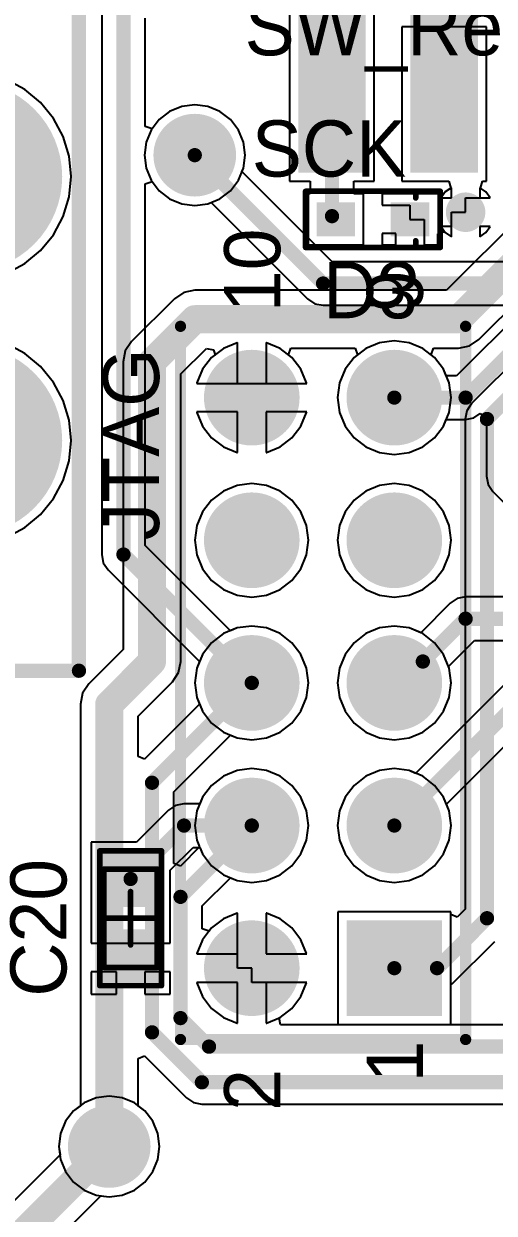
# Model space of a CAD drawing. Header units: millimetres. Extents: x 119.5 to 187.2, y 82 to 144.9.
# Drawn here: x 135.76 to 144.15, y 109.81 to 130.99 of the extents above; entities that cross this region are included whole.
import ezdxf

# ---------------------------------------------------------------- set-up
doc = ezdxf.new("R2010")
doc.units = ezdxf.units.MM
for name, color, linetype in [('BottomLayer', 5, 'Continuous'), ('BottomOverlay', 54, 'Continuous'), ('BottomPaste', 16, 'Continuous'), ('BottomSolder', 6, 'Continuous'), ('Mechanical13', 56, 'Continuous'), ('Mechanical15', 56, 'Continuous'), ('MultiLayer', 9, 'Continuous'), ('PadHoleLayer', 156, 'Continuous'), ('TopLayer', 1, 'Continuous'), ('TopOverlay', 2, 'Continuous'), ('TopPaste', 8, 'Continuous'), ('TopSolder', 216, 'Continuous'), ('ViaHoleLayer', 16, 'Continuous')]:
    doc.layers.add(name, color=color, linetype=linetype)

msp = doc.modelspace()

# ---------------------------------------------------------------- linework, layer by layer
at = {"layer": 'BottomLayer'}
for p, q in [((140.502, 134.195), (140.502, 128.187)), ((142.01, 128.187), (142.01, 134.095)), ((144.01, 130.937), (142.502, 130.937)), ((142.502, 130.937), (142.502, 128.187)), ((144.01, 128.187), (144.01, 130.937)), ((149.204, 130.45), (143.476, 124.721)), ((135.782, 129.819), (135.46, 129.991)), ((136.064, 129.587), (135.782, 129.819)), ((136.296, 129.305), (136.064, 129.587)), ((138.363, 129.428), (138.177, 129.285)), ((138.579, 129.517), (138.363, 129.428)), ((138.811, 129.548), (138.579, 129.517)), ((139.043, 129.517), (138.811, 129.548)), ((139.259, 129.428), (139.043, 129.517)), ((139.445, 129.285), (139.259, 129.428)), ((136.468, 128.983), (136.296, 129.305)), ((138.177, 129.285), (138.034, 129.099)), ((139.588, 129.099), (139.445, 129.285)), ((138.034, 129.099), (137.945, 128.883)), ((139.677, 128.883), (139.588, 129.099)), ((136.574, 128.633), (136.468, 128.983)), ((137.945, 128.883), (137.914, 128.651)), ((139.708, 128.651), (139.677, 128.883)), ((136.61, 128.27), (136.574, 128.633)), ((137.914, 128.651), (137.945, 128.419)), ((139.677, 128.419), (139.708, 128.651)), ((137.945, 128.419), (138.034, 128.203)), ((139.588, 128.203), (139.677, 128.419)), ((136.574, 127.907), (136.61, 128.27)), ((138.034, 128.203), (138.177, 128.017)), ((139.445, 128.017), (139.588, 128.203)), ((140.502, 128.187), (140.868, 128.187)), ((140.868, 128.187), (140.868, 127.962)), ((141.644, 127.962), (141.644, 128.187)), ((141.644, 128.187), (142.01, 128.187)), ((142.502, 128.187), (143.337, 128.187)), ((143.337, 128.187), (143.374, 128.065)), ((143.9, 128.065), (143.937, 128.187)), ((143.937, 128.187), (144.01, 128.187)), ((138.177, 128.017), (138.363, 127.874)), ((139.259, 127.874), (139.445, 128.017)), ((140.868, 127.962), (140.832, 127.962)), ((140.832, 127.962), (140.832, 127.054)), ((141.82, 127.962), (141.644, 127.962)), ((141.82, 127.054), (141.82, 127.962)), ((143.14, 127.962), (142.152, 127.962)), ((142.152, 127.962), (142.152, 127.762)), ((143.249, 127.962), (143.14, 127.962)), ((143.14, 127.962), (143.14, 127.962)), ((143.274, 127.998), (143.249, 127.962)), ((143.374, 128.065), (143.274, 127.998)), ((144, 127.998), (143.9, 128.065)), ((144.073, 127.889), (144, 127.998)), ((136.468, 127.557), (136.574, 127.907)), ((138.363, 127.874), (138.579, 127.785)), ((138.579, 127.785), (138.811, 127.754)), ((138.811, 127.754), (139.043, 127.785)), ((139.043, 127.785), (139.259, 127.874)), ((142.152, 127.762), (142.646, 127.762)), ((142.646, 127.762), (142.646, 127.508)), ((143.637, 127.635), (143.637, 127.889)), ((143.637, 127.889), (144.073, 127.889)), ((136.296, 127.235), (136.468, 127.557)), ((144.742, 127.689), (143.297, 126.244)), ((143.383, 127.199), (143.383, 127.635)), ((143.383, 127.635), (143.637, 127.635)), ((142.646, 127.508), (142.9, 127.508)), ((142.9, 127.508), (142.9, 127.054)), ((144.073, 127.381), (143.891, 127.381)), ((143.891, 127.381), (143.891, 127.199)), ((144, 127.272), (144.073, 127.381)), ((136.064, 126.953), (136.296, 127.235)), ((142.392, 127.254), (142.152, 127.254)), ((142.152, 127.254), (142.152, 127.054)), ((142.392, 127.054), (142.392, 127.254)), ((143.14, 127.253), (143.262, 127.29)), ((143.14, 127.054), (143.14, 127.253)), ((143.262, 127.29), (143.274, 127.272)), ((143.274, 127.272), (143.383, 127.199)), ((143.873, 125.367), (145.619, 127.113)), ((143.891, 127.199), (144, 127.272)), ((135.782, 126.721), (136.064, 126.953)), ((140.832, 127.054), (141.82, 127.054)), ((142.152, 127.054), (142.392, 127.054)), ((142.9, 127.054), (143.14, 127.054)), ((135.46, 126.549), (135.782, 126.721)), ((138.811, 126.244), (138.614, 126.205)), ((143.297, 126.244), (138.811, 126.244)), ((138.448, 126.093), (137.686, 125.331)), ((138.614, 126.205), (138.448, 126.093)), ((135.782, 125.119), (135.46, 125.291)), ((137.686, 125.331), (137.574, 125.165)), ((138.563, 124.755), (139.019, 125.211)), ((139.019, 125.211), (139.143, 125.182)), ((139.143, 125.182), (139.172, 125.096)), ((140.482, 125.096), (140.523, 125.216)), ((140.523, 125.216), (141.671, 125.216)), ((141.671, 125.216), (141.712, 125.096)), ((143.022, 125.096), (143.063, 125.216)), ((143.063, 125.216), (143.51, 125.216)), ((143.51, 125.216), (143.707, 125.255)), ((143.707, 125.255), (143.873, 125.367)), ((136.064, 124.887), (135.782, 125.119)), ((137.574, 125.165), (137.535, 124.968)), ((137.535, 124.968), (137.535, 119.847)), ((139.111, 125.049), (138.95, 124.839)), ((139.172, 125.096), (139.111, 125.049)), ((140.543, 125.049), (140.482, 125.096)), ((140.704, 124.839), (140.543, 125.049)), ((141.651, 125.049), (141.49, 124.839)), ((141.712, 125.096), (141.651, 125.049)), ((143.083, 125.049), (143.022, 125.096)), ((143.244, 124.839), (143.083, 125.049)), ((136.296, 124.605), (136.064, 124.887)), ((138.95, 124.839), (138.849, 124.595)), ((140.805, 124.595), (140.704, 124.839)), ((141.49, 124.839), (141.389, 124.595)), ((143.293, 124.721), (143.244, 124.839)), ((136.468, 124.283), (136.296, 124.605)), ((138.563, 119.634), (138.563, 124.755)), ((138.849, 124.595), (138.848, 124.587)), ((138.848, 124.587), (140.806, 124.587)), ((140.806, 124.587), (140.805, 124.595)), ((141.389, 124.595), (141.354, 124.333)), ((143.476, 124.721), (143.293, 124.721)), ((141.354, 124.333), (141.389, 124.071)), ((136.574, 123.933), (136.468, 124.283)), ((136.61, 123.57), (136.574, 123.933)), ((139.573, 124.079), (138.848, 124.079)), ((138.848, 124.079), (138.849, 124.071)), ((138.849, 124.071), (138.95, 123.827)), ((139.573, 123.354), (139.573, 124.079)), ((140.806, 124.079), (140.081, 124.079)), ((140.081, 124.079), (140.081, 123.354)), ((140.704, 123.827), (140.805, 124.071)), ((140.805, 124.071), (140.806, 124.079)), ((141.389, 124.071), (141.49, 123.827)), ((143.244, 123.827), (143.293, 123.945)), ((143.293, 123.945), (143.637, 123.945)), ((143.637, 123.945), (143.786, 123.974)), ((143.786, 123.974), (143.899, 124.05)), ((143.899, 124.05), (144.011, 123.99)), ((144.011, 123.99), (144.011, 122.936)), ((138.95, 123.827), (139.111, 123.617)), ((140.543, 123.617), (140.704, 123.827)), ((141.49, 123.827), (141.651, 123.617)), ((143.083, 123.617), (143.244, 123.827)), ((136.574, 123.207), (136.61, 123.57)), ((139.111, 123.617), (139.321, 123.456)), ((140.333, 123.456), (140.543, 123.617)), ((141.651, 123.617), (141.861, 123.456)), ((142.873, 123.456), (143.083, 123.617)), ((139.321, 123.456), (139.565, 123.355)), ((139.565, 123.355), (139.573, 123.354)), ((140.081, 123.354), (140.089, 123.355)), ((140.089, 123.355), (140.333, 123.456)), ((141.861, 123.456), (142.105, 123.355)), ((142.105, 123.355), (142.367, 123.32)), ((142.367, 123.32), (142.629, 123.355)), ((142.629, 123.355), (142.873, 123.456)), ((136.468, 122.857), (136.574, 123.207)), ((136.296, 122.535), (136.468, 122.857)), ((144.011, 122.936), (144.04, 122.787)), ((139.321, 122.67), (139.111, 122.509)), ((139.565, 122.771), (139.321, 122.67)), ((139.827, 122.806), (139.565, 122.771)), ((140.089, 122.771), (139.827, 122.806)), ((140.333, 122.67), (140.089, 122.771)), ((140.543, 122.509), (140.333, 122.67)), ((141.861, 122.67), (141.651, 122.509)), ((142.105, 122.771), (141.861, 122.67)), ((142.367, 122.806), (142.105, 122.771)), ((142.629, 122.771), (142.367, 122.806)), ((142.873, 122.67), (142.629, 122.771)), ((143.083, 122.509), (142.873, 122.67)), ((144.04, 122.787), (144.124, 122.661)), ((144.124, 122.661), (145.153, 121.632)), ((136.064, 122.253), (136.296, 122.535)), ((139.111, 122.509), (138.95, 122.299)), ((140.704, 122.299), (140.543, 122.509)), ((141.651, 122.509), (141.49, 122.299)), ((143.244, 122.299), (143.083, 122.509)), ((135.782, 122.021), (136.064, 122.253)), ((138.95, 122.299), (138.849, 122.055)), ((140.805, 122.055), (140.704, 122.299)), ((141.49, 122.299), (141.389, 122.055)), ((143.345, 122.055), (143.244, 122.299)), ((135.46, 121.849), (135.782, 122.021)), ((138.849, 122.055), (138.814, 121.793)), ((140.84, 121.793), (140.805, 122.055)), ((141.389, 122.055), (141.354, 121.793)), ((143.38, 121.793), (143.345, 122.055)), ((138.814, 121.793), (138.849, 121.531)), ((140.805, 121.531), (140.84, 121.793)), ((141.354, 121.793), (141.389, 121.531)), ((143.345, 121.531), (143.38, 121.793)), ((138.849, 121.531), (138.95, 121.287)), ((140.704, 121.287), (140.805, 121.531)), ((141.389, 121.531), (141.49, 121.287)), ((143.244, 121.287), (143.345, 121.531)), ((138.95, 121.287), (139.111, 121.077)), ((140.543, 121.077), (140.704, 121.287)), ((141.49, 121.287), (141.651, 121.077)), ((143.083, 121.077), (143.244, 121.287)), ((139.111, 121.077), (139.321, 120.916)), ((140.333, 120.916), (140.543, 121.077)), ((141.651, 121.077), (141.861, 120.916)), ((142.873, 120.916), (143.083, 121.077)), ((139.321, 120.916), (139.565, 120.815)), ((139.565, 120.815), (139.827, 120.78)), ((139.827, 120.78), (140.089, 120.815)), ((140.089, 120.815), (140.333, 120.916)), ((141.861, 120.916), (142.105, 120.815)), ((142.105, 120.815), (142.367, 120.78)), ((142.367, 120.78), (142.629, 120.815)), ((142.629, 120.815), (142.873, 120.916)), ((143.488, 120.755), (143.362, 120.671)), ((143.637, 120.784), (143.488, 120.755)), ((144.327, 120.784), (143.637, 120.784)), ((143.362, 120.671), (142.837, 120.145)), ((139.321, 120.13), (139.111, 119.969)), ((139.565, 120.231), (139.321, 120.13)), ((139.827, 120.266), (139.565, 120.231)), ((140.089, 120.231), (139.827, 120.266)), ((140.333, 120.13), (140.089, 120.231)), ((140.543, 119.969), (140.333, 120.13)), ((141.861, 120.13), (141.651, 119.969)), ((142.105, 120.231), (141.861, 120.13)), ((142.367, 120.266), (142.105, 120.231)), ((142.629, 120.231), (142.367, 120.266)), ((142.837, 120.145), (142.629, 120.231)), ((139.111, 119.969), (138.95, 119.759)), ((140.704, 119.759), (140.543, 119.969)), ((141.651, 119.969), (141.49, 119.759)), ((143.334, 119.543), (143.798, 120.008)), ((143.798, 120.008), (144.327, 120.008)), ((137.535, 119.847), (136.924, 119.235)), ((138.95, 119.759), (138.849, 119.515)), ((140.805, 119.515), (140.704, 119.759)), ((141.49, 119.759), (141.389, 119.515)), ((144.853, 119.748), (142.747, 117.642)), ((138.524, 119.437), (138.563, 119.634)), ((138.563, 119.634), (138.563, 119.634)), ((138.563, 119.634), (138.563, 119.634)), ((138.563, 119.634), (138.563, 119.634)), ((138.849, 119.515), (138.814, 119.253)), ((140.84, 119.253), (140.805, 119.515)), ((141.389, 119.515), (141.354, 119.253)), ((143.345, 119.515), (143.334, 119.543)), ((143.38, 119.253), (143.345, 119.515)), ((137.801, 118.659), (138.412, 119.271)), ((138.412, 119.271), (138.524, 119.437)), ((138.814, 119.253), (138.849, 118.991)), ((140.805, 118.991), (140.84, 119.253)), ((141.354, 119.253), (141.389, 118.991)), ((143.345, 118.991), (143.38, 119.253)), ((136.812, 119.069), (136.773, 118.872)), ((136.924, 119.235), (136.812, 119.069)), ((143.296, 117.093), (145.417, 119.214)), ((136.773, 118.872), (136.773, 111.724)), ((138.898, 118.873), (137.918, 117.894)), ((138.849, 118.991), (138.898, 118.873)), ((140.704, 118.747), (140.805, 118.991)), ((141.389, 118.991), (141.49, 118.747)), ((143.244, 118.747), (143.345, 118.991)), ((137.801, 117.942), (137.801, 118.659)), ((140.543, 118.537), (140.704, 118.747)), ((141.49, 118.747), (141.651, 118.537)), ((143.083, 118.537), (143.244, 118.747)), ((140.333, 118.376), (140.543, 118.537)), ((141.651, 118.537), (141.861, 118.376)), ((142.873, 118.376), (143.083, 118.537)), ((138.437, 117.314), (139.447, 118.324)), ((139.447, 118.324), (139.565, 118.275)), ((139.565, 118.275), (139.827, 118.24)), ((139.827, 118.24), (140.089, 118.275)), ((140.089, 118.275), (140.333, 118.376)), ((141.861, 118.376), (142.105, 118.275)), ((142.105, 118.275), (142.367, 118.24)), ((142.367, 118.24), (142.629, 118.275)), ((142.629, 118.275), (142.873, 118.376)), ((137.918, 117.894), (137.801, 117.942)), ((139.321, 117.59), (139.111, 117.429)), ((139.565, 117.691), (139.321, 117.59)), ((139.827, 117.726), (139.565, 117.691)), ((140.089, 117.691), (139.827, 117.726)), ((140.333, 117.59), (140.089, 117.691)), ((140.543, 117.429), (140.333, 117.59)), ((141.861, 117.59), (141.651, 117.429)), ((142.105, 117.691), (141.861, 117.59)), ((142.367, 117.726), (142.105, 117.691)), ((142.629, 117.691), (142.367, 117.726)), ((142.747, 117.642), (142.629, 117.691)), ((139.111, 117.429), (138.95, 117.219)), ((140.704, 117.219), (140.543, 117.429)), ((141.651, 117.429), (141.49, 117.219)), ((138.437, 116.039), (138.437, 117.314)), ((138.95, 117.219), (138.849, 116.975)), ((140.805, 116.975), (140.704, 117.219)), ((141.49, 117.219), (141.389, 116.975)), ((138.849, 116.975), (138.814, 116.713)), ((140.84, 116.713), (140.805, 116.975)), ((141.389, 116.975), (141.354, 116.713)), ((143.345, 116.975), (143.296, 117.093)), ((143.38, 116.713), (143.345, 116.975)), ((138.814, 116.713), (138.849, 116.451)), ((140.805, 116.451), (140.84, 116.713)), ((141.354, 116.713), (141.389, 116.451)), ((143.345, 116.451), (143.38, 116.713)), ((138.898, 116.333), (138.555, 115.99)), ((138.849, 116.451), (138.898, 116.333)), ((140.704, 116.207), (140.805, 116.451)), ((141.389, 116.451), (141.49, 116.207)), ((143.244, 116.207), (143.345, 116.451)), ((140.543, 115.997), (140.704, 116.207)), ((141.49, 116.207), (141.651, 115.997)), ((143.083, 115.997), (143.244, 116.207)), ((138.555, 115.99), (138.437, 116.039)), ((140.333, 115.836), (140.543, 115.997)), ((141.651, 115.997), (141.861, 115.836)), ((142.873, 115.836), (143.083, 115.997)), ((138.945, 115.282), (139.447, 115.784)), ((139.447, 115.784), (139.565, 115.735)), ((139.565, 115.735), (139.827, 115.7)), ((139.827, 115.7), (140.089, 115.735)), ((140.089, 115.735), (140.333, 115.836)), ((141.861, 115.836), (142.105, 115.735)), ((142.105, 115.735), (142.367, 115.7)), ((142.367, 115.7), (142.629, 115.735)), ((142.629, 115.735), (142.873, 115.836)), ((138.945, 114.871), (138.945, 115.282)), ((139.321, 115.05), (139.111, 114.889)), ((139.565, 115.151), (139.321, 115.05)), ((139.573, 115.152), (139.565, 115.151)), ((139.573, 114.173), (139.573, 115.152)), ((140.089, 115.151), (140.081, 115.152)), ((140.081, 115.152), (140.081, 114.427)), ((140.333, 115.05), (140.089, 115.151)), ((140.543, 114.889), (140.333, 115.05)), ((143.371, 115.177), (141.363, 115.177)), ((141.363, 115.177), (141.363, 113.254)), ((143.371, 113.254), (143.371, 115.177)), ((139.066, 114.83), (138.945, 114.871)), ((139.111, 114.889), (139.066, 114.83)), ((140.704, 114.679), (140.543, 114.889)), ((140.805, 114.435), (140.704, 114.679)), ((140.081, 114.427), (140.806, 114.427)), ((140.806, 114.427), (140.805, 114.435)), ((139.827, 114.173), (139.573, 114.173)), ((139.827, 113.919), (139.827, 114.173)), ((140.806, 113.919), (139.827, 113.919)), ((140.704, 113.667), (140.805, 113.911)), ((140.805, 113.911), (140.806, 113.919)), ((140.543, 113.457), (140.704, 113.667)), ((140.333, 113.296), (140.543, 113.457)), ((140.316, 113.289), (140.333, 113.296)), ((140.341, 113.164), (140.316, 113.289)), ((141.358, 113.164), (140.341, 113.164)), ((141.363, 113.169), (141.358, 113.164)), ((141.363, 113.254), (141.363, 113.254)), ((141.363, 113.254), (141.363, 113.254)), ((141.363, 113.254), (141.363, 113.169)), ((143.371, 113.169), (143.371, 113.254)), ((143.371, 113.254), (143.371, 113.254)), ((143.371, 113.254), (143.371, 113.254)), ((143.371, 113.164), (143.371, 113.169)), ((145.254, 113.164), (143.371, 113.164)), ((143.371, 113.164), (143.371, 113.164)), ((137.801, 112.563), (137.918, 112.611)), ((137.801, 111.724), (137.801, 112.563)), ((137.918, 112.611), (138.663, 111.866)), ((138.663, 111.866), (138.789, 111.782)), ((136.653, 111.632), (136.51, 111.446)), ((136.773, 111.724), (136.653, 111.632)), ((137.921, 111.632), (137.801, 111.724)), ((138.064, 111.446), (137.921, 111.632)), ((138.789, 111.782), (138.938, 111.753)), ((138.938, 111.753), (147.324, 111.753)), ((136.51, 111.446), (136.421, 111.23)), ((138.153, 111.23), (138.064, 111.446)), ((136.421, 111.23), (136.39, 110.998)), ((138.184, 110.998), (138.153, 111.23)), ((136.39, 110.998), (136.421, 110.766)), ((138.153, 110.766), (138.184, 110.998)), ((136.421, 110.766), (136.51, 110.55)), ((138.064, 110.55), (138.153, 110.766)), ((136.51, 110.55), (136.653, 110.364)), ((136.653, 110.364), (136.839, 110.221)), ((137.735, 110.221), (137.921, 110.364)), ((137.921, 110.364), (138.064, 110.55)), ((136.839, 110.221), (137.055, 110.132)), ((137.519, 110.132), (137.735, 110.221)), ((137.055, 110.132), (137.287, 110.101)), ((137.287, 110.101), (137.519, 110.132))]:
    msp.add_line(p, q, dxfattribs=at)
for points, const_width in [([(141.256, 127.565), (141.256, 131.191)], 0.254), ([(143.637, 124.333), (149.479, 130.175)], 0.254), ([(143.51, 125.73), (145.256, 127.476)], 0.5), ([(138.049, 124.968), (138.811, 125.73)], 0.5), ([(138.811, 125.73), (143.51, 125.73)], 0.5), ([(138.049, 119.634), (138.049, 124.968)], 0.5), ([(142.367, 124.333), (143.637, 124.333)], 0.254), ([(142.875, 119.634), (143.637, 120.396)], 0.254), ([(143.637, 120.396), (144.653, 120.396)], 0.254), ([(137.287, 118.872), (138.049, 119.634)], 0.5), ([(142.367, 116.713), (145.288, 119.634)], 0.254), ([(138.049, 117.475), (139.827, 119.253)], 0.254), ([(137.287, 110.998), (137.287, 118.872)], 0.5), ([(138.049, 113.03), (138.049, 117.475)], 0.254), ([(138.557, 115.443), (139.827, 116.713)], 0.254), ([(138.557, 113.284), (138.557, 115.443)], 0.254), ([(138.557, 113.284), (139.065, 112.776)], 0.254), ([(138.049, 113.03), (138.938, 112.141)], 0.254), ([(139.065, 112.776), (145.415, 112.776)], 0.254), ([(138.938, 112.141), (147.324, 112.141)], 0.254)]:
    msp.add_lwpolyline(points, dxfattribs=dict(at, const_width=const_width))
for points, const_width in [([(133.947, 128.27, 1), (135.547, 128.27, 1)], 1.6), ([(138.494, 128.651, 1), (139.129, 128.651, 1)], 0.635), ([(143.512, 127.635, 1), (143.762, 127.635, 1)], 0.25), ([(141.193, 127.565, 1), (141.32, 127.565, 1)], 0.127), ([(138.686, 125.73, 1), (138.936, 125.73, 1)], 0.25), ([(138.686, 125.73, 1), (138.936, 125.73, 1)], 0.25), ([(143.385, 125.73, 1), (143.635, 125.73, 1)], 0.25), ([(143.385, 125.73, 1), (143.635, 125.73, 1)], 0.25), ([(137.924, 124.968, 1), (138.174, 124.968, 1)], 0.25), ([(137.924, 124.968, 1), (138.174, 124.968, 1)], 0.25), ([(133.947, 123.57, 1), (135.547, 123.57, 1)], 1.6), ([(139.452, 124.333, 1), (140.202, 124.333, 1)], 0.75), ([(141.992, 124.333, 1), (142.742, 124.333, 1)], 0.75), ([(142.304, 124.333, 1), (142.43, 124.333, 1)], 0.127), ([(143.573, 124.333, 1), (143.701, 124.333, 1)], 0.127), ([(143.573, 124.333, 1), (143.701, 124.333, 1)], 0.127), ([(139.452, 121.793, 1), (140.202, 121.793, 1)], 0.75), ([(141.992, 121.793, 1), (142.742, 121.793, 1)], 0.75), ([(143.573, 120.396, 1), (143.701, 120.396, 1)], 0.127), ([(143.573, 120.396, 1), (143.701, 120.396, 1)], 0.127), ([(139.452, 119.253, 1), (140.202, 119.253, 1)], 0.75), ([(141.992, 119.253, 1), (142.742, 119.253, 1)], 0.75), ([(137.924, 119.634, 1), (138.174, 119.634, 1)], 0.25), ([(137.924, 119.634, 1), (138.174, 119.634, 1)], 0.25), ([(142.811, 119.634, 1), (142.939, 119.634, 1)], 0.127), ([(139.763, 119.253, 1), (139.891, 119.253, 1)], 0.127), ([(137.162, 118.872, 1), (137.412, 118.872, 1)], 0.25), ([(137.162, 118.872, 1), (137.412, 118.872, 1)], 0.25), ([(137.986, 117.475, 1), (138.113, 117.475, 1)], 0.127), ([(137.986, 117.475, 1), (138.113, 117.475, 1)], 0.127), ([(139.452, 116.713, 1), (140.202, 116.713, 1)], 0.75), ([(141.992, 116.713, 1), (142.742, 116.713, 1)], 0.75), ([(139.763, 116.713, 1), (139.891, 116.713, 1)], 0.127), ([(142.304, 116.713, 1), (142.43, 116.713, 1)], 0.127), ([(138.494, 115.443, 1), (138.62, 115.443, 1)], 0.127), ([(138.494, 115.443, 1), (138.62, 115.443, 1)], 0.127), ([(139.452, 114.173, 1), (140.202, 114.173, 1)], 0.75), ([(138.494, 113.284, 1), (138.62, 113.284, 1)], 0.127), ([(138.494, 113.284, 1), (138.62, 113.284, 1)], 0.127), ([(137.986, 113.03, 1), (138.113, 113.03, 1)], 0.127), ([(137.986, 113.03, 1), (138.113, 113.03, 1)], 0.127), ([(139.001, 112.776, 1), (139.129, 112.776, 1)], 0.127), ([(139.001, 112.776, 1), (139.129, 112.776, 1)], 0.127), ([(138.875, 112.141, 1), (139.001, 112.141, 1)], 0.127), ([(138.875, 112.141, 1), (139.001, 112.141, 1)], 0.127), ([(136.97, 110.998, 1), (137.605, 110.998, 1)], 0.635), ([(137.162, 110.998, 1), (137.412, 110.998, 1)], 0.25)]:
    msp.add_lwpolyline(points, format="xyb", close=True, dxfattribs=dict(at, const_width=const_width))
for points in [[(140.756, 128.441), (141.756, 128.441), (140.756, 133.941), (141.756, 133.941)], [(142.756, 128.441), (143.756, 128.441), (142.756, 133.941), (143.756, 133.941)], [(141.566, 127.708), (141.086, 127.708), (141.566, 127.308), (141.086, 127.308)], [(142.886, 127.708), (142.406, 127.708), (142.886, 127.308), (142.406, 127.308)], [(143.117, 113.423), (143.117, 114.923), (141.617, 113.423), (141.617, 114.923)]]:
    msp.add_solid(points, dxfattribs=at)
at = {"layer": 'BottomOverlay'}
for points, const_width in [([(136.747, 119.47), (136.747, 137.07)], 0.254), ([(140.786, 127.008), (140.786, 128.008)], 0.1), ([(140.786, 128.008), (143.186, 128.008)], 0.1), ([(142.748, 127.889), (142.748, 128.008)], 0.1), ([(143.186, 127.508), (143.186, 128.008)], 0.1), ([(143.186, 127.008), (143.186, 127.508)], 0.1), ([(142.748, 127.008), (142.748, 127.127)], 0.1), ([(140.786, 127.008), (143.186, 127.008)], 0.1), ([(122.947, 119.47), (136.747, 119.47)], 0.254)]:
    msp.add_lwpolyline(points, dxfattribs=dict(at, const_width=const_width))
for points, const_width in [([(140.761, 128.008, 1), (140.811, 128.008, 1)], 0.05), ([(140.761, 128.008, 1), (140.811, 128.008, 1)], 0.05), ([(142.723, 128.008, 1), (142.773, 128.008, 1)], 0.05), ([(142.723, 127.889, 1), (142.773, 127.889, 1)], 0.05), ([(143.161, 128.008, 1), (143.211, 128.008, 1)], 0.05), ([(143.161, 128.008, 1), (143.211, 128.008, 1)], 0.05), ([(143.161, 127.508, 1), (143.211, 127.508, 1)], 0.05), ([(143.161, 127.508, 1), (143.211, 127.508, 1)], 0.05), ([(142.723, 127.127, 1), (142.773, 127.127, 1)], 0.05), ([(140.761, 127.008, 1), (140.811, 127.008, 1)], 0.05), ([(140.761, 127.008, 1), (140.811, 127.008, 1)], 0.05), ([(142.723, 127.008, 1), (142.773, 127.008, 1)], 0.05), ([(143.161, 127.008, 1), (143.211, 127.008, 1)], 0.05), ([(143.161, 127.008, 1), (143.211, 127.008, 1)], 0.05), ([(136.684, 119.47, 1), (136.811, 119.47, 1)], 0.127), ([(136.684, 119.47, 1), (136.811, 119.47, 1)], 0.127)]:
    msp.add_lwpolyline(points, format="xyb", close=True, dxfattribs=dict(at, const_width=const_width))
at = {"layer": 'BottomPaste'}
for points in [[(140.756, 128.441), (141.756, 128.441), (140.756, 133.941), (141.756, 133.941)], [(142.756, 128.441), (143.756, 128.441), (142.756, 133.941), (143.756, 133.941)], [(141.566, 127.708), (141.086, 127.708), (141.566, 127.308), (141.086, 127.308)], [(142.886, 127.708), (142.406, 127.708), (142.886, 127.308), (142.406, 127.308)]]:
    msp.add_solid(points, dxfattribs=at)
at = {"layer": 'BottomSolder'}
for points, const_width in [([(133.896, 128.27, 1), (135.598, 128.27, 1)], 1.702), ([(138.443, 128.651, 1), (139.179, 128.651, 1)], 0.737), ([(143.461, 127.635, 1), (143.813, 127.635, 1)], 0.352), ([(133.896, 123.57, 1), (135.598, 123.57, 1)], 1.702), ([(139.401, 124.333, 1), (140.253, 124.333, 1)], 0.852), ([(141.941, 124.333, 1), (142.793, 124.333, 1)], 0.852), ([(139.401, 121.793, 1), (140.253, 121.793, 1)], 0.852), ([(141.941, 121.793, 1), (142.793, 121.793, 1)], 0.852), ([(139.401, 119.253, 1), (140.253, 119.253, 1)], 0.852), ([(141.941, 119.253, 1), (142.793, 119.253, 1)], 0.852), ([(139.401, 116.713, 1), (140.253, 116.713, 1)], 0.852), ([(141.941, 116.713, 1), (142.793, 116.713, 1)], 0.852), ([(139.401, 114.173, 1), (140.253, 114.173, 1)], 0.852), ([(136.919, 110.998, 1), (137.655, 110.998, 1)], 0.737)]:
    msp.add_lwpolyline(points, format="xyb", close=True, dxfattribs=dict(at, const_width=const_width))
for points in [[(140.654, 128.339), (141.858, 128.339), (140.654, 134.043), (141.858, 134.043)], [(142.654, 128.339), (143.858, 128.339), (142.654, 134.043), (143.858, 134.043)], [(141.668, 127.81), (140.984, 127.81), (141.668, 127.206), (140.984, 127.206)], [(142.988, 127.81), (142.304, 127.81), (142.988, 127.206), (142.304, 127.206)], [(143.219, 113.321), (143.219, 115.025), (141.515, 113.321), (141.515, 115.025)]]:
    msp.add_solid(points, dxfattribs=at)
at = {"layer": 'Mechanical13', "const_width": 0.1}
for points in [[(137.193, 115.937), (138.143, 115.937)], [(137.193, 114.187), (137.193, 115.937)], [(138.143, 114.187), (138.143, 115.937)], [(137.193, 114.187), (138.143, 114.187)]]:
    msp.add_lwpolyline(points, dxfattribs=at)
at = {"layer": 'Mechanical13', "const_width": 0.05}
for points in [[(137.168, 115.937, 1), (137.218, 115.937, 1)], [(137.168, 115.937, 1), (137.218, 115.937, 1)], [(138.118, 115.937, 1), (138.168, 115.937, 1)], [(138.118, 115.937, 1), (138.168, 115.937, 1)], [(137.168, 114.187, 1), (137.218, 114.187, 1)], [(137.168, 114.187, 1), (137.218, 114.187, 1)], [(138.118, 114.187, 1), (138.168, 114.187, 1)], [(138.118, 114.187, 1), (138.168, 114.187, 1)]]:
    msp.add_lwpolyline(points, format="xyb", close=True, dxfattribs=at)
at = {"layer": 'Mechanical15', "const_width": 0.1}
for points in [[(137.118, 116.262), (138.218, 116.262)], [(137.118, 113.862), (137.118, 116.262)], [(138.218, 113.862), (138.218, 116.262)], [(137.668, 114.587), (137.668, 115.537)], [(137.193, 115.062), (138.143, 115.062)], [(137.118, 113.862), (138.218, 113.862)]]:
    msp.add_lwpolyline(points, dxfattribs=at)
at = {"layer": 'Mechanical15', "const_width": 0.05}
for points in [[(137.093, 116.262, 1), (137.143, 116.262, 1)], [(137.093, 116.262, 1), (137.143, 116.262, 1)], [(138.193, 116.262, 1), (138.243, 116.262, 1)], [(138.193, 116.262, 1), (138.243, 116.262, 1)], [(137.643, 115.537, 1), (137.693, 115.537, 1)], [(137.168, 115.062, 1), (137.218, 115.062, 1)], [(138.118, 115.062, 1), (138.168, 115.062, 1)], [(137.643, 114.587, 1), (137.693, 114.587, 1)], [(137.093, 113.862, 1), (137.143, 113.862, 1)], [(137.093, 113.862, 1), (137.143, 113.862, 1)], [(138.193, 113.862, 1), (138.243, 113.862, 1)], [(138.193, 113.862, 1), (138.243, 113.862, 1)]]:
    msp.add_lwpolyline(points, format="xyb", close=True, dxfattribs=at)
at = {"layer": 'MultiLayer'}
for points, const_width in [([(138.494, 128.651, 1), (139.129, 128.651, 1)], 0.635), ([(143.512, 127.635, 1), (143.762, 127.635, 1)], 0.25), ([(136.97, 110.998, 1), (137.605, 110.998, 1)], 0.635)]:
    msp.add_lwpolyline(points, format="xyb", close=True, dxfattribs=dict(at, const_width=const_width))
at = {"layer": 'PadHoleLayer', "const_width": 0.45}
for points in [[(139.602, 124.333, 1), (140.052, 124.333, 1)], [(142.142, 124.333, 1), (142.592, 124.333, 1)], [(139.602, 121.793, 1), (140.052, 121.793, 1)], [(142.142, 121.793, 1), (142.592, 121.793, 1)], [(139.602, 119.253, 1), (140.052, 119.253, 1)], [(142.142, 119.253, 1), (142.592, 119.253, 1)], [(139.602, 116.713, 1), (140.052, 116.713, 1)], [(142.142, 116.713, 1), (142.592, 116.713, 1)], [(139.602, 114.173, 1), (140.052, 114.173, 1)], [(142.142, 114.173, 1), (142.592, 114.173, 1)]]:
    msp.add_lwpolyline(points, format="xyb", close=True, dxfattribs=at)
at = {"layer": 'TopLayer'}
for p, q in [((137.153, 131.253), (137.153, 121.539)), ((137.929, 129.16), (137.929, 131.092)), ((135.782, 129.819), (135.46, 129.991)), ((136.064, 129.587), (135.782, 129.819)), ((136.296, 129.305), (136.064, 129.587)), ((138.363, 129.428), (138.177, 129.285)), ((138.579, 129.517), (138.363, 129.428)), ((138.811, 129.548), (138.579, 129.517)), ((139.043, 129.517), (138.811, 129.548)), ((139.259, 129.428), (139.043, 129.517)), ((139.445, 129.285), (139.259, 129.428)), ((136.468, 128.983), (136.296, 129.305)), ((138.177, 129.285), (138.05, 129.119)), ((139.588, 129.099), (139.445, 129.285)), ((138.05, 129.119), (137.929, 129.16)), ((139.677, 128.883), (139.588, 129.099)), ((136.574, 128.633), (136.468, 128.983)), ((139.708, 128.651), (139.677, 128.883)), ((136.61, 128.27), (136.574, 128.633)), ((139.677, 128.419), (139.708, 128.651)), ((139.652, 128.359), (139.677, 128.419)), ((141.258, 126.753), (139.652, 128.359)), ((136.574, 127.907), (136.61, 128.27)), ((137.929, 128.142), (138.05, 128.183)), ((138.05, 128.183), (138.177, 128.017)), ((137.929, 121.7), (137.929, 128.142)), ((138.177, 128.017), (138.363, 127.874)), ((143.274, 127.998), (143.201, 127.889)), ((143.383, 128.071), (143.274, 127.998)), ((143.383, 127.889), (143.383, 128.071)), ((144, 127.998), (143.891, 128.071)), ((143.891, 128.071), (143.891, 127.889)), ((144.073, 127.889), (144, 127.998)), ((136.468, 127.557), (136.574, 127.907)), ((138.363, 127.874), (138.579, 127.785)), ((138.579, 127.785), (138.811, 127.754)), ((138.811, 127.754), (139.043, 127.785)), ((139.043, 127.785), (139.103, 127.81)), ((139.103, 127.81), (140.822, 126.09)), ((143.201, 127.889), (143.383, 127.889)), ((143.891, 127.889), (144.073, 127.889)), ((136.296, 127.235), (136.468, 127.557)), ((143.383, 127.381), (143.201, 127.381)), ((143.201, 127.381), (143.274, 127.272)), ((143.383, 127.199), (143.383, 127.381)), ((144.073, 127.381), (143.891, 127.381)), ((143.891, 127.381), (143.891, 127.199)), ((144, 127.272), (144.073, 127.381)), ((136.064, 126.953), (136.296, 127.235)), ((143.274, 127.272), (143.383, 127.199)), ((143.891, 127.199), (144, 127.272)), ((135.782, 126.721), (136.064, 126.953)), ((135.46, 126.549), (135.782, 126.721)), ((147.749, 126.753), (141.258, 126.753)), ((140.822, 126.09), (140.948, 126.006)), ((140.948, 126.006), (141.097, 125.977)), ((141.097, 125.977), (145.327, 125.977)), ((145.376, 125.859), (143.743, 124.227)), ((135.782, 125.119), (135.46, 125.291)), ((139.321, 125.21), (139.111, 125.049)), ((139.565, 125.311), (139.321, 125.21)), ((139.573, 125.312), (139.565, 125.311)), ((139.573, 124.587), (139.573, 125.312)), ((140.089, 125.311), (140.081, 125.312)), ((140.081, 125.312), (140.081, 124.587)), ((140.333, 125.21), (140.089, 125.311)), ((140.543, 125.049), (140.333, 125.21)), ((141.861, 125.21), (141.651, 125.049)), ((142.105, 125.311), (141.861, 125.21)), ((142.367, 125.346), (142.105, 125.311)), ((142.629, 125.311), (142.367, 125.346)), ((142.873, 125.21), (142.629, 125.311)), ((143.083, 125.049), (142.873, 125.21)), ((136.064, 124.887), (135.782, 125.119)), ((139.111, 125.049), (138.95, 124.839)), ((140.704, 124.839), (140.543, 125.049)), ((141.651, 125.049), (141.49, 124.839)), ((143.244, 124.839), (143.083, 125.049)), ((136.296, 124.605), (136.064, 124.887)), ((138.95, 124.839), (138.849, 124.595)), ((140.805, 124.595), (140.704, 124.839)), ((141.49, 124.839), (141.389, 124.595)), ((143.345, 124.595), (143.244, 124.839)), ((136.468, 124.283), (136.296, 124.605)), ((138.849, 124.595), (138.848, 124.587)), ((138.848, 124.587), (139.573, 124.587)), ((140.081, 124.587), (140.806, 124.587)), ((140.806, 124.587), (140.805, 124.595)), ((141.389, 124.595), (141.354, 124.333)), ((143.38, 124.333), (143.345, 124.595)), ((141.354, 124.333), (141.389, 124.071)), ((143.345, 124.071), (143.38, 124.333)), ((136.574, 123.933), (136.468, 124.283)), ((143.743, 124.227), (143.659, 124.101)), ((136.61, 123.57), (136.574, 123.933)), ((139.573, 124.079), (138.848, 124.079)), ((138.848, 124.079), (138.849, 124.071)), ((138.849, 124.071), (138.95, 123.827)), ((139.573, 123.354), (139.573, 124.079)), ((140.806, 124.079), (140.081, 124.079)), ((140.081, 124.079), (140.081, 123.354)), ((140.704, 123.827), (140.805, 124.071)), ((140.805, 124.071), (140.806, 124.079)), ((141.389, 124.071), (141.49, 123.827)), ((143.244, 123.827), (143.345, 124.071)), ((143.659, 124.101), (143.63, 123.952)), ((143.63, 123.952), (143.63, 115.223)), ((138.95, 123.827), (139.111, 123.617)), ((140.543, 123.617), (140.704, 123.827)), ((141.49, 123.827), (141.651, 123.617)), ((143.083, 123.617), (143.244, 123.827)), ((136.574, 123.207), (136.61, 123.57)), ((139.111, 123.617), (139.321, 123.456)), ((140.333, 123.456), (140.543, 123.617)), ((141.651, 123.617), (141.861, 123.456)), ((142.873, 123.456), (143.083, 123.617)), ((139.321, 123.456), (139.565, 123.355)), ((139.565, 123.355), (139.573, 123.354)), ((140.081, 123.354), (140.089, 123.355)), ((140.089, 123.355), (140.333, 123.456)), ((141.861, 123.456), (142.105, 123.355)), ((142.105, 123.355), (142.367, 123.32)), ((142.367, 123.32), (142.629, 123.355)), ((142.629, 123.355), (142.873, 123.456)), ((136.468, 122.857), (136.574, 123.207)), ((136.296, 122.535), (136.468, 122.857)), ((139.321, 122.67), (139.111, 122.509)), ((139.565, 122.771), (139.321, 122.67)), ((139.827, 122.806), (139.565, 122.771)), ((140.089, 122.771), (139.827, 122.806)), ((140.333, 122.67), (140.089, 122.771)), ((140.543, 122.509), (140.333, 122.67)), ((141.861, 122.67), (141.651, 122.509)), ((142.105, 122.771), (141.861, 122.67)), ((142.367, 122.806), (142.105, 122.771)), ((142.629, 122.771), (142.367, 122.806)), ((142.873, 122.67), (142.629, 122.771)), ((143.083, 122.509), (142.873, 122.67)), ((136.064, 122.253), (136.296, 122.535)), ((139.111, 122.509), (138.95, 122.299)), ((140.704, 122.299), (140.543, 122.509)), ((141.651, 122.509), (141.49, 122.299)), ((143.244, 122.299), (143.083, 122.509)), ((135.782, 122.021), (136.064, 122.253)), ((138.95, 122.299), (138.849, 122.055)), ((140.805, 122.055), (140.704, 122.299)), ((141.49, 122.299), (141.389, 122.055)), ((143.345, 122.055), (143.244, 122.299)), ((135.46, 121.849), (135.782, 122.021)), ((138.849, 122.055), (138.814, 121.793)), ((140.84, 121.793), (140.805, 122.055)), ((141.389, 122.055), (141.354, 121.793)), ((143.38, 121.793), (143.345, 122.055)), ((138.814, 121.793), (138.849, 121.531)), ((140.805, 121.531), (140.84, 121.793)), ((141.354, 121.793), (141.389, 121.531)), ((143.345, 121.531), (143.38, 121.793)), ((139.447, 120.182), (137.929, 121.7)), ((137.153, 121.539), (137.153, 121.539)), ((137.153, 121.539), (137.153, 121.539)), ((137.153, 121.539), (137.182, 121.39)), ((137.182, 121.39), (137.266, 121.264)), ((138.849, 121.531), (138.95, 121.287)), ((140.704, 121.287), (140.805, 121.531)), ((141.389, 121.531), (141.49, 121.287)), ((143.244, 121.287), (143.345, 121.531)), ((137.266, 121.264), (138.898, 119.633)), ((138.95, 121.287), (139.111, 121.077)), ((140.543, 121.077), (140.704, 121.287)), ((141.49, 121.287), (141.651, 121.077)), ((143.083, 121.077), (143.244, 121.287)), ((139.111, 121.077), (139.321, 120.916)), ((140.333, 120.916), (140.543, 121.077)), ((141.651, 121.077), (141.861, 120.916)), ((142.873, 120.916), (143.083, 121.077)), ((139.321, 120.916), (139.565, 120.815)), ((139.565, 120.815), (139.827, 120.78)), ((139.827, 120.78), (140.089, 120.815)), ((140.089, 120.815), (140.333, 120.916)), ((141.861, 120.916), (142.105, 120.815)), ((142.105, 120.815), (142.367, 120.78)), ((142.367, 120.78), (142.629, 120.815)), ((142.629, 120.815), (142.873, 120.916)), ((139.565, 120.231), (139.447, 120.182)), ((139.827, 120.266), (139.565, 120.231)), ((140.089, 120.231), (139.827, 120.266)), ((140.333, 120.13), (140.089, 120.231)), ((140.543, 119.969), (140.333, 120.13)), ((141.861, 120.13), (141.651, 119.969)), ((142.105, 120.231), (141.861, 120.13)), ((142.367, 120.266), (142.105, 120.231)), ((142.629, 120.231), (142.367, 120.266)), ((142.873, 120.13), (142.629, 120.231)), ((143.083, 119.969), (142.873, 120.13)), ((140.704, 119.759), (140.543, 119.969)), ((141.651, 119.969), (141.49, 119.759)), ((143.244, 119.759), (143.083, 119.969)), ((140.805, 119.515), (140.704, 119.759)), ((141.49, 119.759), (141.389, 119.515)), ((143.345, 119.515), (143.244, 119.759)), ((138.849, 119.515), (138.814, 119.253)), ((138.898, 119.633), (138.849, 119.515)), ((140.84, 119.253), (140.805, 119.515)), ((141.389, 119.515), (141.354, 119.253)), ((143.38, 119.253), (143.345, 119.515)), ((138.814, 119.253), (138.849, 118.991)), ((140.805, 118.991), (140.84, 119.253)), ((141.354, 119.253), (141.389, 118.991)), ((143.345, 118.991), (143.38, 119.253)), ((138.849, 118.991), (138.95, 118.747)), ((140.704, 118.747), (140.805, 118.991)), ((141.389, 118.991), (141.49, 118.747)), ((143.244, 118.747), (143.345, 118.991)), ((138.95, 118.747), (139.111, 118.537)), ((140.543, 118.537), (140.704, 118.747)), ((141.49, 118.747), (141.651, 118.537)), ((143.083, 118.537), (143.244, 118.747)), ((139.111, 118.537), (139.321, 118.376)), ((140.333, 118.376), (140.543, 118.537)), ((141.651, 118.537), (141.861, 118.376)), ((142.873, 118.376), (143.083, 118.537)), ((139.321, 118.376), (139.565, 118.275)), ((139.565, 118.275), (139.827, 118.24)), ((139.827, 118.24), (140.089, 118.275)), ((140.089, 118.275), (140.333, 118.376)), ((141.861, 118.376), (142.105, 118.275)), ((142.105, 118.275), (142.367, 118.24)), ((142.367, 118.24), (142.629, 118.275)), ((142.629, 118.275), (142.873, 118.376)), ((139.321, 117.59), (139.111, 117.429)), ((139.565, 117.691), (139.321, 117.59)), ((139.827, 117.726), (139.565, 117.691)), ((140.089, 117.691), (139.827, 117.726)), ((140.333, 117.59), (140.089, 117.691)), ((140.543, 117.429), (140.333, 117.59)), ((141.861, 117.59), (141.651, 117.429)), ((142.105, 117.691), (141.861, 117.59)), ((142.367, 117.726), (142.105, 117.691)), ((142.629, 117.691), (142.367, 117.726)), ((142.873, 117.59), (142.629, 117.691)), ((143.083, 117.429), (142.873, 117.59)), ((139.111, 117.429), (138.95, 117.219)), ((140.704, 117.219), (140.543, 117.429)), ((141.651, 117.429), (141.49, 117.219)), ((143.244, 117.219), (143.083, 117.429)), ((138.95, 117.219), (138.901, 117.101)), ((140.805, 116.975), (140.704, 117.219)), ((141.49, 117.219), (141.389, 116.975)), ((143.345, 116.975), (143.244, 117.219)), ((138.344, 116.988), (137.773, 116.416)), ((138.47, 117.072), (138.344, 116.988)), ((138.619, 117.101), (138.47, 117.072)), ((138.901, 117.101), (138.619, 117.101)), ((140.84, 116.713), (140.805, 116.975)), ((141.389, 116.975), (141.354, 116.713)), ((143.38, 116.713), (143.345, 116.975)), ((140.805, 116.451), (140.84, 116.713)), ((141.354, 116.713), (141.389, 116.451)), ((143.345, 116.451), (143.38, 116.713)), ((137.773, 116.416), (136.964, 116.416)), ((136.964, 116.416), (136.964, 115.108)), ((138.372, 115.917), (138.78, 116.325)), ((138.78, 116.325), (138.901, 116.325)), ((138.901, 116.325), (138.95, 116.207)), ((140.704, 116.207), (140.805, 116.451)), ((141.389, 116.451), (141.49, 116.207)), ((143.244, 116.207), (143.345, 116.451)), ((138.95, 116.207), (139.111, 115.997)), ((140.543, 115.997), (140.704, 116.207)), ((141.49, 116.207), (141.651, 115.997)), ((143.083, 115.997), (143.244, 116.207)), ((138.372, 115.108), (138.372, 115.917)), ((139.111, 115.997), (139.321, 115.836)), ((140.333, 115.836), (140.543, 115.997)), ((141.651, 115.997), (141.861, 115.836)), ((142.873, 115.836), (143.083, 115.997)), ((139.321, 115.836), (139.565, 115.735)), ((139.565, 115.735), (139.827, 115.7)), ((139.827, 115.7), (140.089, 115.735)), ((140.089, 115.735), (140.333, 115.836)), ((141.861, 115.836), (142.105, 115.735)), ((142.105, 115.735), (142.367, 115.7)), ((142.367, 115.7), (142.629, 115.735)), ((142.629, 115.735), (142.873, 115.836)), ((136.964, 115.108), (136.964, 115.108)), ((136.964, 115.108), (136.964, 115.016)), ((136.964, 115.016), (136.964, 115.016)), ((136.964, 115.016), (136.964, 114.616)), ((138.372, 115.016), (138.372, 115.108)), ((138.372, 115.108), (138.372, 115.108)), ((138.372, 114.616), (138.372, 115.016)), ((138.372, 115.016), (138.372, 115.016)), ((138.372, 115.016), (138.372, 115.016)), ((138.372, 115.016), (138.372, 115.016)), ((139.321, 115.05), (139.111, 114.889)), ((139.565, 115.151), (139.321, 115.05)), ((139.573, 115.152), (139.565, 115.151)), ((139.573, 114.427), (139.573, 115.152)), ((140.089, 115.151), (140.081, 115.152)), ((140.081, 115.152), (140.081, 114.427)), ((140.333, 115.05), (140.089, 115.151)), ((140.543, 114.889), (140.333, 115.05)), ((143.371, 115.177), (141.363, 115.177)), ((141.363, 115.177), (141.363, 113.169)), ((143.371, 115.13), (143.371, 115.177)), ((143.488, 115.082), (143.371, 115.13)), ((143.63, 115.223), (143.488, 115.082)), ((139.111, 114.889), (138.95, 114.679)), ((140.704, 114.679), (140.543, 114.889)), ((136.964, 114.616), (138.372, 114.616)), ((138.95, 114.679), (138.849, 114.435)), ((140.805, 114.435), (140.704, 114.679)), ((143.404, 113.898), (144.155, 114.649)), ((138.849, 114.435), (138.848, 114.427)), ((138.848, 114.427), (139.573, 114.427)), ((140.081, 114.427), (140.806, 114.427)), ((140.806, 114.427), (140.805, 114.435)), ((137.414, 114.108), (136.964, 114.108)), ((136.964, 114.108), (136.964, 113.708)), ((137.414, 113.708), (137.414, 114.108)), ((138.372, 114.108), (137.922, 114.108)), ((137.922, 114.108), (137.922, 113.708)), ((138.372, 113.708), (138.372, 114.108)), ((139.573, 113.919), (138.848, 113.919)), ((138.848, 113.919), (138.849, 113.911)), ((138.849, 113.911), (138.95, 113.667)), ((139.573, 113.194), (139.573, 113.919)), ((140.806, 113.919), (140.081, 113.919)), ((140.081, 113.919), (140.081, 113.194)), ((140.704, 113.667), (140.805, 113.911)), ((140.805, 113.911), (140.806, 113.919)), ((143.371, 113.876), (143.404, 113.898)), ((143.371, 113.169), (143.371, 113.876)), ((136.964, 113.708), (137.414, 113.708)), ((137.922, 113.708), (138.372, 113.708)), ((138.95, 113.667), (139.111, 113.457)), ((140.543, 113.457), (140.704, 113.667)), ((139.111, 113.457), (139.321, 113.296)), ((140.333, 113.296), (140.543, 113.457)), ((139.321, 113.296), (139.565, 113.195)), ((139.565, 113.195), (139.573, 113.194)), ((140.081, 113.194), (140.089, 113.195)), ((140.089, 113.195), (140.333, 113.296)), ((141.363, 113.169), (143.371, 113.169)), ((137.055, 111.864), (136.839, 111.775)), ((137.287, 111.895), (137.055, 111.864)), ((137.519, 111.864), (137.287, 111.895)), ((137.735, 111.775), (137.519, 111.864)), ((136.653, 111.632), (136.51, 111.446)), ((136.839, 111.775), (136.653, 111.632)), ((137.921, 111.632), (137.735, 111.775)), ((138.064, 111.446), (137.921, 111.632)), ((136.51, 111.446), (136.421, 111.23)), ((138.153, 111.23), (138.064, 111.446)), ((136.421, 111.23), (136.39, 110.998)), ((138.184, 110.998), (138.153, 111.23)), ((136.39, 110.998), (136.41, 110.848)), ((138.153, 110.766), (138.184, 110.998)), ((136.41, 110.848), (135.372, 109.81)), ((138.064, 110.55), (138.153, 110.766)), ((137.735, 110.221), (137.921, 110.364)), ((137.921, 110.364), (138.064, 110.55)), ((137.519, 110.132), (137.735, 110.221)), ((134.856, 107.841), (137.137, 110.121)), ((137.137, 110.121), (137.287, 110.101)), ((137.287, 110.101), (137.519, 110.132))]:
    msp.add_line(p, q, dxfattribs=at)
for points, const_width in [([(137.541, 121.539), (137.541, 131.253)], 0.254), ([(138.811, 128.651), (141.097, 126.365)], 0.254), ([(141.097, 126.365), (147.749, 126.365)], 0.254), ([(144.018, 123.952), (145.923, 125.857)], 0.254), ([(144.018, 115.062), (144.018, 123.952)], 0.254), ([(137.541, 121.539), (139.827, 119.253)], 0.254), ([(137.668, 115.762), (138.619, 116.713)], 0.254), ([(138.619, 116.713), (139.827, 116.713)], 0.254), ([(143.129, 114.173), (144.018, 115.062)], 0.254), ([(142.367, 114.173), (143.129, 114.173)], 0.254), ([(134.493, 108.204), (137.287, 110.998)], 0.5)]:
    msp.add_lwpolyline(points, dxfattribs=dict(at, const_width=const_width))
for points, const_width in [([(133.947, 128.27, 1), (135.547, 128.27, 1)], 1.6), ([(138.494, 128.651, 1), (139.129, 128.651, 1)], 0.635), ([(138.748, 128.651, 1), (138.875, 128.651, 1)], 0.127), ([(143.512, 127.635, 1), (143.762, 127.635, 1)], 0.25), ([(141.034, 126.365, 1), (141.161, 126.365, 1)], 0.127), ([(141.034, 126.365, 1), (141.161, 126.365, 1)], 0.127), ([(133.947, 123.57, 1), (135.547, 123.57, 1)], 1.6), ([(139.452, 124.333, 1), (140.202, 124.333, 1)], 0.75), ([(141.992, 124.333, 1), (142.742, 124.333, 1)], 0.75), ([(143.954, 123.952, 1), (144.082, 123.952, 1)], 0.127), ([(143.954, 123.952, 1), (144.082, 123.952, 1)], 0.127), ([(139.452, 121.793, 1), (140.202, 121.793, 1)], 0.75), ([(141.992, 121.793, 1), (142.742, 121.793, 1)], 0.75), ([(137.477, 121.539, 1), (137.605, 121.539, 1)], 0.127), ([(137.477, 121.539, 1), (137.605, 121.539, 1)], 0.127), ([(139.452, 119.253, 1), (140.202, 119.253, 1)], 0.75), ([(141.992, 119.253, 1), (142.742, 119.253, 1)], 0.75), ([(139.763, 119.253, 1), (139.891, 119.253, 1)], 0.127), ([(139.452, 116.713, 1), (140.202, 116.713, 1)], 0.75), ([(141.992, 116.713, 1), (142.742, 116.713, 1)], 0.75), ([(138.556, 116.713, 1), (138.683, 116.713, 1)], 0.127), ([(138.556, 116.713, 1), (138.683, 116.713, 1)], 0.127), ([(139.763, 116.713, 1), (139.891, 116.713, 1)], 0.127), ([(137.605, 115.762, 1), (137.732, 115.762, 1)], 0.127), ([(143.954, 115.062, 1), (144.082, 115.062, 1)], 0.127), ([(143.954, 115.062, 1), (144.082, 115.062, 1)], 0.127), ([(139.452, 114.173, 1), (140.202, 114.173, 1)], 0.75), ([(142.304, 114.173, 1), (142.43, 114.173, 1)], 0.127), ([(143.065, 114.173, 1), (143.192, 114.173, 1)], 0.127), ([(143.065, 114.173, 1), (143.192, 114.173, 1)], 0.127), ([(136.97, 110.998, 1), (137.605, 110.998, 1)], 0.635), ([(137.162, 110.998, 1), (137.412, 110.998, 1)], 0.25)]:
    msp.add_lwpolyline(points, format="xyb", close=True, dxfattribs=dict(at, const_width=const_width))
for points in [[(137.218, 115.362), (138.118, 115.362), (137.218, 116.162), (138.118, 116.162)], [(143.117, 113.423), (143.117, 114.923), (141.617, 113.423), (141.617, 114.923)], [(137.218, 113.962), (138.118, 113.962), (137.218, 114.762), (138.118, 114.762)]]:
    msp.add_solid(points, dxfattribs=at)
at = {"layer": 'TopOverlay', "const_width": 0.2}
for points in [[(138.557, 112.903), (138.557, 125.603)], [(138.557, 125.603), (143.637, 125.603)], [(143.637, 112.903), (143.637, 125.603)], [(138.557, 112.903), (143.637, 112.903)]]:
    msp.add_lwpolyline(points, dxfattribs=at)
at = {"layer": 'TopOverlay', "const_width": 0.1}
for points in [[(138.507, 125.603, 1), (138.607, 125.603, 1)], [(138.507, 125.603, 1), (138.607, 125.603, 1)], [(143.587, 125.603, 1), (143.687, 125.603, 1)], [(143.587, 125.603, 1), (143.687, 125.603, 1)], [(138.507, 112.903, 1), (138.607, 112.903, 1)], [(138.507, 112.903, 1), (138.607, 112.903, 1)], [(143.587, 112.903, 1), (143.687, 112.903, 1)], [(143.587, 112.903, 1), (143.687, 112.903, 1)]]:
    msp.add_lwpolyline(points, format="xyb", close=True, dxfattribs=at)
at = {"layer": 'TopPaste'}
for points in [[(137.218, 115.362), (138.118, 115.362), (137.218, 116.162), (138.118, 116.162)], [(137.218, 113.962), (138.118, 113.962), (137.218, 114.762), (138.118, 114.762)]]:
    msp.add_solid(points, dxfattribs=at)
at = {"layer": 'TopSolder'}
for points, const_width in [([(133.896, 128.27, 1), (135.598, 128.27, 1)], 1.702), ([(138.443, 128.651, 1), (139.179, 128.651, 1)], 0.737), ([(143.461, 127.635, 1), (143.813, 127.635, 1)], 0.352), ([(133.896, 123.57, 1), (135.598, 123.57, 1)], 1.702), ([(139.401, 124.333, 1), (140.253, 124.333, 1)], 0.852), ([(141.941, 124.333, 1), (142.793, 124.333, 1)], 0.852), ([(139.401, 121.793, 1), (140.253, 121.793, 1)], 0.852), ([(141.941, 121.793, 1), (142.793, 121.793, 1)], 0.852), ([(139.401, 119.253, 1), (140.253, 119.253, 1)], 0.852), ([(141.941, 119.253, 1), (142.793, 119.253, 1)], 0.852), ([(139.401, 116.713, 1), (140.253, 116.713, 1)], 0.852), ([(141.941, 116.713, 1), (142.793, 116.713, 1)], 0.852), ([(139.401, 114.173, 1), (140.253, 114.173, 1)], 0.852), ([(136.919, 110.998, 1), (137.655, 110.998, 1)], 0.737)]:
    msp.add_lwpolyline(points, format="xyb", close=True, dxfattribs=dict(at, const_width=const_width))
for points in [[(137.116, 115.26), (138.22, 115.26), (137.116, 116.264), (138.22, 116.264)], [(143.219, 113.321), (143.219, 115.025), (141.515, 113.321), (141.515, 115.025)], [(137.116, 113.86), (138.22, 113.86), (137.116, 114.864), (138.22, 114.864)]]:
    msp.add_solid(points, dxfattribs=at)
at = {"layer": 'ViaHoleLayer'}
for points, const_width in [([(138.633, 128.651, 1), (138.989, 128.651, 1)], 0.356), ([(143.562, 127.635, 1), (143.712, 127.635, 1)], 0.15), ([(137.109, 110.998, 1), (137.465, 110.998, 1)], 0.356)]:
    msp.add_lwpolyline(points, format="xyb", close=True, dxfattribs=dict(at, const_width=const_width))

# ---------------------------------------------------------------- texts
at = {"layer": 'BottomOverlay', "text_generation_flag": 2}
msp.add_text('D3', height=1, rotation=180, dxfattribs=at).set_placement((141.097, 126.746))
at = {"layer": 'TopOverlay'}
for s, rotation, p in [('SW_Reset', 360, (139.7, 130.429)), ('10', 90, (140.335, 125.857)), ('9', 90, (142.875, 125.857)), ('JTAG', 90, (138.176, 121.793)), ('C20', 90, (136.525, 113.665)), ('1', 90, (142.875, 112.141)), ('2', 90, (140.335, 111.633))]:
    msp.add_text(s, height=1, rotation=rotation, dxfattribs=at).set_placement(p)
msp.add_text('SCK', height=1, dxfattribs=at).set_placement((139.827, 128.27))

doc.saveas('drawing.dxf')
